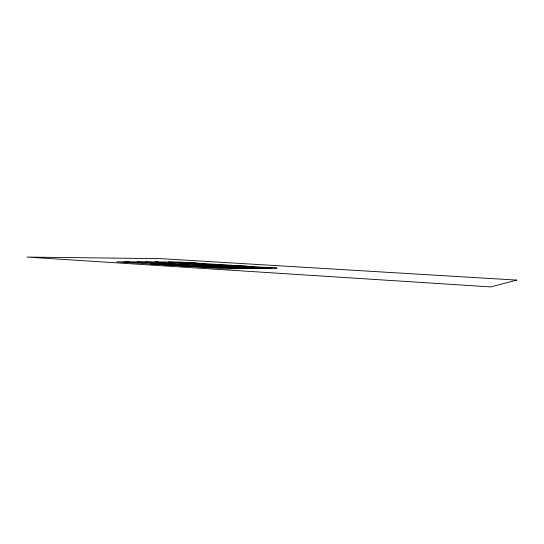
<?xml version="1.0" encoding="UTF-8"?>
<svg xmlns="http://www.w3.org/2000/svg" width="544" height="544" viewBox="0 0 544 544"><rect width="100%" height="100%" fill="white"/><g stroke="black" fill="none" stroke-linecap="round" stroke-linejoin="round"><path stroke-width="0.82" d="M230.214 267.947L230.724 267.811L222.374 267.07M200.131 264.024L204.877 263.888L185.13 262.589M229.697 265.452L231.207 265.261M217.083 264.391L205.666 265.139M123.284 262.215L188.17 263.52L253.824 266.655M175.086 265.513L197.39 265.717L258.971 268.348M165.614 264.914L167.967 264.908M159.807 264.54L210.548 266.064M150.341 263.942L199.41 264.772L271.728 268.151M196.738 263.14L180.594 262.854M179.615 265.003L194.215 266.179L202.674 266.322M187.755 266.322L208.434 266.948M209.63 265.805L253.912 268.131M213.982 266.846L223.244 267.519L207.135 266.771L251.906 268.45M208.91 266.682L202.477 266.553L205.02 266.839M195.752 264.71L207.998 265.424M235.436 266.621L269.681 268.185M208.468 265.533L215.506 265.86M235.219 266.397L251.967 267.743M190.828 265.397L197.39 265.717M223.026 267.566L242.372 268.593L234.457 267.097L235.532 266.723M201.362 264.86L204.258 265.037M153.469 263.983L191.27 266.431M164.703 264.119L174.345 264.758M168.497 261.99L192.848 263.697M166.682 262.983L155.305 262.12L158.42 262.147L156.216 261.943M137.163 261.875L146.132 262.582M207.42 266.703L145.602 261.909M125.582 261.834L129.486 262.174M194.215 266.179L199.866 266.689M260.195 268.328L255.156 267.485M244.093 266.057L244.494 266.206M215.601 266.166L217.389 266.546M207.352 265.268L214.023 266.846M268.913 268.015L269.253 268.165M516.8 280.106L490.552 286.906L27.2 257.094L160.419 258.638L516.8 280.106M276.903 268.076L227.038 268.824L116.756 261.8L178.65 262.031L276.903 268.076"/></g></svg>
